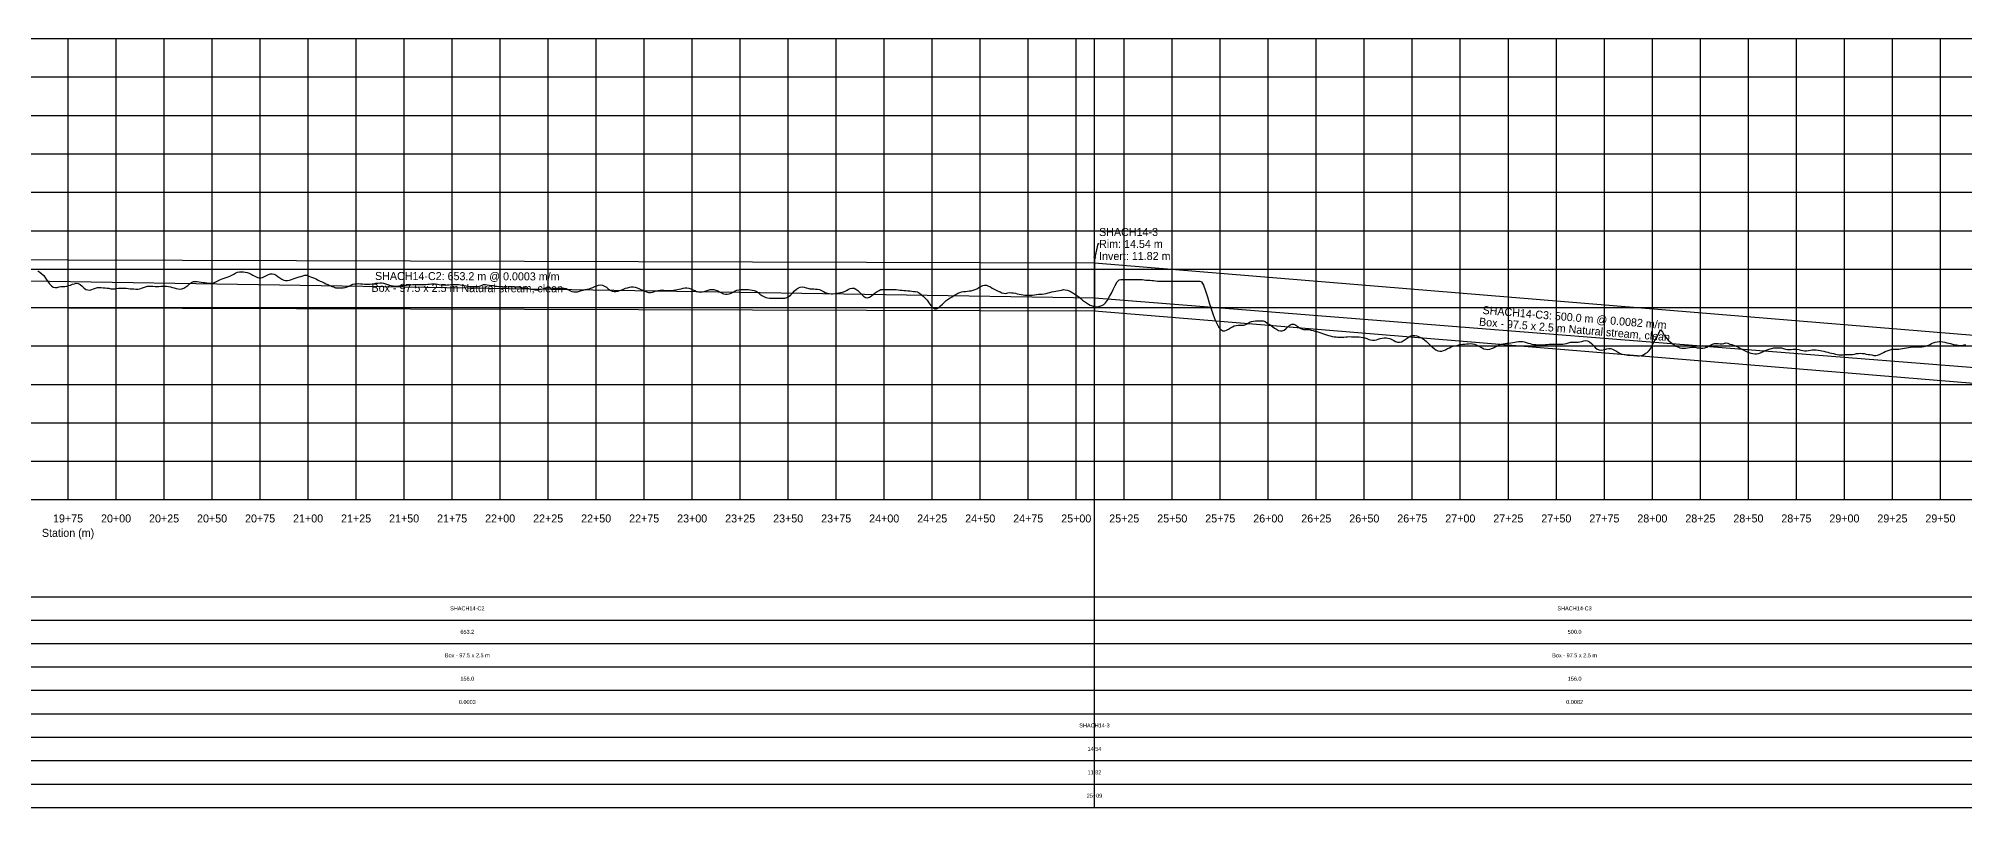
# Model space of a CAD drawing. Extents: x -64 to 3981, y -140 to 274.
# Drawn here: x 1960 to 2963, y -140 to 260 of the extents above; entities that cross this region are included whole.
import ezdxf
from ezdxf.enums import TextEntityAlignment as Align

# ---------------------------------------------------------------- set-up
doc = ezdxf.new("R2010")
doc.units = 0
for name, color, linetype in [('Annotation', 7, 'Continuous'), ('Annotation_Table', 254, 'Continuous'), ('Crown', 7, 'Continuous'), ('Grid', 254, 'Continuous'), ('Grid_Text', 7, 'Continuous'), ('Ground_Elevation', 3, 'Continuous'), ('Hydraulic_Grade', 5, 'Continuous'), ('Invert', 7, 'Continuous'), ('Structure', 7, 'Continuous')]:
    doc.layers.add(name, color=color, linetype=linetype)

msp = doc.modelspace()

# ---------------------------------------------------------------- linework, layer by layer
at = {"layer": 'Annotation', "color": 0}
msp.add_lwpolyline([(2511.9, 153.1), (2511.2, 153.1), (2509.5, 145.4)], dxfattribs=at)
msp.add_lwpolyline([(2509.5, 145.4), (2509.3, 146.4), (2510.1, 146.2)], close=True, dxfattribs=at)
at = {"layer": 'Annotation_Table', "color": 254}
for points in [[(2509.5, -140.2), (2509.5, 260)], [(-25, -30.5), (3949.9, -30.5)], [(-25, -42.7), (3949.9, -42.7)], [(-25, -54.9), (3949.9, -54.9)], [(-25, -67.1), (3949.9, -67.1)], [(-25, -79.2), (3949.9, -79.2)], [(-25, -91.4), (3949.9, -91.4)], [(-25, -103.6), (3949.9, -103.6)], [(-25, -115.8), (3949.9, -115.8)], [(-25, -128), (3949.9, -128)], [(-25, -140.2), (3949.9, -140.2)]]:
    msp.add_lwpolyline(points, dxfattribs=at)
at = {"layer": 'Crown', "color": 0}
for points in [[(1856.3, 145.2), (2509.5, 143.2)], [(2509.5, 143.2), (2509.5, 143.2)], [(2509.5, 143.2), (3009.5, 102.1)]]:
    msp.add_lwpolyline(points, dxfattribs=at)
at = {"layer": 'Grid', "color": 254}
for points in [[(-25, 260), (3950, 260)], [(1975, 20), (1975, 260)], [(2000, 20), (2000, 260)], [(2025, 20), (2025, 260)], [(2050, 20), (2050, 260)], [(2075, 20), (2075, 260)], [(2100, 20), (2100, 260)], [(2125, 20), (2125, 260)], [(2150, 20), (2150, 260)], [(2175, 20), (2175, 260)], [(2200, 20), (2200, 260)], [(2225, 20), (2225, 260)], [(2250, 20), (2250, 260)], [(2275, 20), (2275, 260)], [(2300, 20), (2300, 260)], [(2325, 20), (2325, 260)], [(2350, 20), (2350, 260)], [(2375, 20), (2375, 260)], [(2400, 20), (2400, 260)], [(2425, 20), (2425, 260)], [(2450, 20), (2450, 260)], [(2475, 20), (2475, 260)], [(2500, 20), (2500, 260)], [(2525, 20), (2525, 260)], [(2550, 20), (2550, 260)], [(2575, 20), (2575, 260)], [(2600, 20), (2600, 260)], [(2625, 20), (2625, 260)], [(2650, 20), (2650, 260)], [(2675, 20), (2675, 260)], [(2700, 20), (2700, 260)], [(2725, 20), (2725, 260)], [(2750, 20), (2750, 260)], [(2775, 20), (2775, 260)], [(2800, 20), (2800, 260)], [(2825, 20), (2825, 260)], [(2850, 20), (2850, 260)], [(2875, 20), (2875, 260)], [(2900, 20), (2900, 260)], [(2925, 20), (2925, 260)], [(2950, 20), (2950, 260)], [(-25, 240), (3950, 240)], [(-25, 220), (3950, 220)], [(-25, 200), (3950, 200)], [(-25, 180), (3950, 180)], [(-25, 160), (3950, 160)], [(-25, 140), (3950, 140)], [(-25, 120), (3950, 120)], [(-25, 100), (3950, 100)], [(-25, 80), (3950, 80)], [(-25, 60), (3950, 60)], [(-25, 40), (3950, 40)], [(-25, 20), (3950, 20)]]:
    msp.add_lwpolyline(points, dxfattribs=at)
at = {"layer": 'Ground_Elevation', "color": 3}
msp.add_lwpolyline([(1959.3, 139.1), (1960.3, 138.4), (1961.3, 137.6), (1962.3, 136.6), (1963.3, 135.2), (1964.3, 133.7), (1965.3, 132.3), (1966.3, 131.3), (1967.3, 130.6), (1968.3, 130.4), (1969.3, 130.5), (1970.3, 130.7), (1971.3, 130.9), (1972.3, 131), (1973.3, 131), (1974.3, 131.2), (1975.3, 131.4), (1976.3, 131.7), (1977.3, 132.1), (1978.3, 132.4), (1979.3, 132.6), (1980.3, 132.5), (1981.3, 132), (1982.3, 131.2), (1983.3, 130.2), (1984.3, 129.4), (1985.3, 129.2), (1986.3, 129.1), (1987.3, 129.3), (1988.3, 129.7), (1989.3, 130), (1990.3, 130.4), (1991.3, 130.5), (1992.3, 130.5), (1993.3, 130.3), (1994.3, 130.2), (1995.3, 130.1), (1996.3, 130), (1997.3, 129.8), (1998.3, 129.7), (1999.3, 129.8), (2000.3, 129.9), (2001.3, 130), (2002.3, 130.1), (2003.3, 130.1), (2004.3, 130.1), (2005.3, 130), (2006.3, 129.9), (2007.3, 129.8), (2008.3, 129.7), (2009.3, 129.7), (2010.3, 129.6), (2011.3, 129.6), (2012.3, 129.8), (2013.3, 130.1), (2014.3, 130.5), (2015.3, 130.8), (2016.3, 131.1), (2017.3, 131.2), (2018.3, 131.2), (2019.3, 131.1), (2020.3, 131), (2021.3, 131), (2022.3, 131), (2023.3, 131.1), (2024.3, 131.2), (2025.3, 131.2), (2026.3, 131.2), (2027.3, 131), (2028.3, 130.7), (2029.3, 130.4), (2030.3, 130.2), (2031.3, 129.9), (2032.3, 129.7), (2033.3, 129.6), (2034.3, 129.7), (2035.3, 130), (2036.3, 130.7), (2037.3, 131.5), (2038.3, 132.4), (2039.3, 133.1), (2040.3, 133.5), (2041.3, 133.6), (2042.3, 133.5), (2043.3, 133.4), (2044.3, 133.2), (2045.3, 133.1), (2046.3, 133), (2047.3, 132.9), (2048.3, 132.7), (2049.3, 132.6), (2050.3, 132.7), (2051.3, 133), (2052.3, 133.5), (2053.3, 134), (2054.3, 134.5), (2055.3, 134.9), (2056.3, 135.3), (2057.3, 135.7), (2058.3, 136), (2059.3, 136.4), (2060.3, 136.9), (2061.3, 137.4), (2062.3, 138), (2063.3, 138.4), (2064.3, 138.5), (2065.3, 138.6), (2066.3, 138.5), (2067.3, 138.4), (2068.3, 138.2), (2069.3, 137.9), (2070.3, 137.4), (2071.3, 136.9), (2072.3, 136.3), (2073.3, 135.8), (2074.3, 135.4), (2075.3, 135.4), (2076.3, 135.6), (2077.3, 136.1), (2078.3, 136.7), (2079.3, 137.2), (2080.3, 137.6), (2081.3, 137.6), (2082.3, 137.4), (2083.3, 136.9), (2084.3, 136.2), (2085.3, 135.4), (2086.3, 134.7), (2087.3, 134.2), (2088.3, 134), (2089.3, 134), (2090.3, 134.2), (2091.3, 134.5), (2092.3, 134.9), (2093.3, 135.3), (2094.3, 135.7), (2095.3, 135.9), (2096.3, 136.2), (2097.3, 136.5), (2098.3, 136.9), (2099.3, 136.8), (2100.3, 136.4), (2101.3, 136), (2102.3, 135.6), (2103.3, 135.2), (2104.3, 134.7), (2105.3, 134.3), (2106.3, 133.8), (2107.3, 133.4), (2108.3, 132.9), (2109.3, 132.4), (2110.3, 131.9), (2111.3, 131.5), (2112.3, 131), (2113.3, 130.7), (2114.3, 130.3), (2115.3, 130.2), (2116.3, 130.2), (2117.3, 130.2), (2118.3, 130.3), (2119.3, 130.5), (2120.3, 130.8), (2121.3, 131.2), (2122.3, 131.7), (2123.3, 132.1), (2124.3, 132.3), (2125.3, 132.4), (2126.3, 132.5), (2127.3, 132.4), (2128.3, 132.3), (2129.3, 132.2), (2130.3, 132.2), (2131.3, 132.2), (2132.3, 132.2), (2133.3, 132.3), (2134.3, 132.4), (2135.3, 132.6), (2136.3, 132.7), (2137.3, 132.8), (2138.3, 132.9), (2139.3, 132.7), (2140.3, 132.3), (2141.3, 131.9), (2142.3, 131.6), (2143.3, 131.4), (2144.3, 131.3), (2145.3, 131.2), (2146.3, 131.2), (2147.3, 131.3), (2148.3, 131.4), (2149.3, 131.5), (2150.3, 131.7), (2151.3, 131.7), (2152.3, 131.8), (2153.3, 131.8), (2154.3, 131.9), (2155.3, 132), (2156.3, 132), (2157.3, 132), (2158.3, 132), (2159.3, 132), (2160.3, 131.9), (2161.3, 132), (2162.3, 132.1), (2163.3, 132.2), (2164.3, 132.3), (2165.3, 132.3), (2166.3, 132.3), (2167.3, 132.2), (2168.3, 132), (2169.3, 131.8), (2170.3, 131.8), (2171.3, 131.7), (2172.3, 131.8), (2173.3, 131.8), (2174.3, 131.9), (2175.3, 132), (2176.3, 132), (2177.3, 132), (2178.3, 131.9), (2179.3, 131.8), (2180.3, 131.6), (2181.3, 131.5), (2182.3, 131.3), (2183.3, 131.2), (2184.3, 131), (2185.3, 130.9), (2186.3, 130.9), (2187.3, 130.9), (2188.3, 131), (2189.3, 131.2), (2190.3, 131.5), (2191.3, 131.9), (2192.3, 131.9), (2193.3, 131.8), (2194.3, 131.7), (2195.3, 131.5), (2196.3, 131.4), (2197.3, 131.2), (2198.3, 131.1), (2199.3, 131), (2200.3, 130.9), (2201.3, 130.8), (2202.3, 130.8), (2203.3, 130.8), (2204.3, 130.9), (2205.3, 130.9), (2206.3, 130.9), (2207.3, 130.8), (2208.3, 130.8), (2209.3, 130.7), (2210.3, 130.6), (2211.3, 130.5), (2212.3, 130.3), (2213.3, 130.2), (2214.3, 130), (2215.3, 129.7), (2216.3, 129.5), (2217.3, 129.3), (2218.3, 129.2), (2219.3, 129.1), (2220.3, 129.3), (2221.3, 129.5), (2222.3, 129.8), (2223.3, 130.1), (2224.3, 130.4), (2225.3, 130.5), (2226.3, 130.3), (2227.3, 130.1), (2228.3, 130.1), (2229.3, 130.1), (2230.3, 130.1), (2231.3, 130), (2232.3, 130), (2233.3, 130), (2234.3, 129.9), (2235.3, 129.4), (2236.3, 128.8), (2237.3, 128.3), (2238.3, 128.1), (2239.3, 128.1), (2240.3, 128.2), (2241.3, 128.5), (2242.3, 128.8), (2243.3, 129.1), (2244.3, 129.3), (2245.3, 129.5), (2246.3, 129.8), (2247.3, 130.1), (2248.3, 130.5), (2249.3, 131), (2250.3, 131.3), (2251.3, 131.6), (2252.3, 131.8), (2253.3, 131.6), (2254.3, 131.2), (2255.3, 130.6), (2256.3, 129.8), (2257.3, 129.1), (2258.3, 128.5), (2259.3, 128.3), (2260.3, 128.3), (2261.3, 128.5), (2262.3, 128.9), (2263.3, 129.2), (2264.3, 129.6), (2265.3, 130), (2266.3, 130.3), (2267.3, 130.6), (2268.3, 130.8), (2269.3, 130.7), (2270.3, 130.6), (2271.3, 130.3), (2272.3, 129.9), (2273.3, 129.4), (2274.3, 129), (2275.3, 128.5), (2276.3, 128.1), (2277.3, 127.9), (2278.3, 127.8), (2279.3, 128), (2280.3, 128.3), (2281.3, 128.7), (2282.3, 128.9), (2283.3, 129.1), (2284.3, 129.1), (2285.3, 129), (2286.3, 128.9), (2287.3, 128.9), (2288.3, 128.9), (2289.3, 128.9), (2290.3, 129), (2291.3, 129.2), (2292.3, 129.3), (2293.3, 129.6), (2294.3, 129.8), (2295.3, 130.1), (2296.3, 130.2), (2297.3, 130.2), (2298.3, 130), (2299.3, 129.7), (2300.3, 129.2), (2301.3, 128.8), (2302.3, 128.4), (2303.3, 128.2), (2304.3, 128), (2305.3, 128.1), (2306.3, 128.3), (2307.3, 128.7), (2308.3, 129.1), (2309.3, 129.3), (2310.3, 129.4), (2311.3, 129.4), (2312.3, 129.1), (2313.3, 128.6), (2314.3, 128.1), (2315.3, 127.6), (2316.3, 127.2), (2317.3, 127), (2318.3, 126.9), (2319.3, 127.1), (2320.3, 127.5), (2321.3, 128), (2322.3, 128.6), (2323.3, 129), (2324.3, 129.2), (2325.3, 129.3), (2326.3, 129.3), (2327.3, 129.3), (2328.3, 129.3), (2329.3, 129.3), (2330.3, 129.2), (2331.3, 129.1), (2332.3, 128.9), (2333.3, 128.5), (2334.3, 127.8), (2335.3, 127), (2336.3, 126.3), (2337.3, 125.7), (2338.3, 125.3), (2339.3, 125.1), (2340.3, 124.9), (2341.3, 124.9), (2342.3, 124.8), (2343.3, 124.9), (2344.3, 124.9), (2345.3, 124.9), (2346.3, 124.9), (2347.3, 124.8), (2348.3, 124.9), (2349.3, 125.2), (2350.3, 125.8), (2351.3, 126.6), (2352.3, 127.5), (2353.3, 128.6), (2354.3, 129.5), (2355.3, 130.2), (2356.3, 130.6), (2357.3, 130.7), (2358.3, 130.6), (2359.3, 130.3), (2360.3, 130), (2361.3, 129.8), (2362.3, 129.7), (2363.3, 129.7), (2364.3, 129.6), (2365.3, 129.6), (2366.3, 129.4), (2367.3, 128.9), (2368.3, 128.3), (2369.3, 127.9), (2370.3, 127.5), (2371.3, 127.3), (2372.3, 127.2), (2373.3, 127.1), (2374.3, 127.3), (2375.3, 127.5), (2376.3, 127.7), (2377.3, 127.8), (2378.3, 128), (2379.3, 128.3), (2380.3, 128.8), (2381.3, 129.4), (2382.3, 129.9), (2383.3, 130.1), (2384.3, 130), (2385.3, 129.5), (2386.3, 128.8), (2387.3, 127.8), (2388.3, 126.8), (2389.3, 125.9), (2390.3, 125.2), (2391.3, 125.1), (2392.3, 125.4), (2393.3, 126.1), (2394.3, 126.8), (2395.3, 127.6), (2396.3, 128.3), (2397.3, 128.9), (2398.3, 129.3), (2399.3, 129.4), (2400.3, 129.4), (2401.3, 129.4), (2402.3, 129.4), (2403.3, 129.4), (2404.3, 129.3), (2405.3, 129.3), (2406.3, 129.3), (2407.3, 129.2), (2408.3, 129.1), (2409.3, 129), (2410.3, 128.9), (2411.3, 128.8), (2412.3, 128.7), (2413.3, 128.6), (2414.3, 128.5), (2415.3, 128.4), (2416.3, 128.3), (2417.3, 128.1), (2418.3, 127.5), (2419.3, 126.8), (2420.3, 125.9), (2421.3, 124.9), (2422.3, 123.8), (2423.3, 122.4), (2424.3, 121), (2425.3, 120), (2426.3, 119.4), (2427.3, 119.4), (2428.3, 119.9), (2429.3, 120.8), (2430.3, 121.8), (2431.3, 122.7), (2432.3, 123.6), (2433.3, 124.4), (2434.3, 125), (2435.3, 125.6), (2436.3, 126.2), (2437.3, 126.8), (2438.3, 127.4), (2439.3, 127.8), (2440.3, 128.1), (2441.3, 128.3), (2442.3, 128.4), (2443.3, 128.5), (2444.3, 128.6), (2445.3, 128.7), (2446.3, 129), (2447.3, 129.3), (2448.3, 129.8), (2449.3, 130.4), (2450.3, 131), (2451.3, 131.4), (2452.3, 131.6), (2453.3, 131.6), (2454.3, 131.2), (2455.3, 130.7), (2456.3, 130.1), (2457.3, 129.6), (2458.3, 129), (2459.3, 128.5), (2460.3, 128.1), (2461.3, 127.7), (2462.3, 127.4), (2463.3, 127.3), (2464.3, 127.7), (2465.3, 127.8), (2466.3, 127.7), (2467.3, 127.6), (2468.3, 127.4), (2469.3, 127.2), (2470.3, 127), (2471.3, 126.7), (2472.3, 126.6), (2473.3, 126.5), (2474.3, 126.5), (2475.3, 126.5), (2476.3, 126.5), (2477.3, 126.5), (2478.3, 126.6), (2479.3, 126.8), (2480.3, 126.9), (2481.3, 126.9), (2482.3, 127), (2483.3, 127.1), (2484.3, 127.3), (2485.3, 127.6), (2486.3, 127.8), (2487.3, 128.1), (2488.3, 128.3), (2489.3, 128.5), (2490.3, 128.7), (2491.3, 128.9), (2492.3, 129.1), (2493.3, 129.4), (2494.3, 129.2), (2495.3, 129), (2496.3, 128.7), (2497.3, 128.2), (2498.3, 127.7), (2499.3, 127), (2500.3, 126.3), (2501.3, 125.5), (2502.3, 124.7), (2503.3, 123.9), (2504.3, 123.1), (2505.3, 122.4), (2506.3, 121.8), (2507.3, 121.3), (2508.3, 120.8), (2509.3, 120.5), (2510.3, 120.3), (2511.3, 120.4), (2512.3, 120.7), (2513.3, 121.1), (2514.3, 121.6), (2515.3, 122.5), (2516.3, 123.8), (2517.3, 125.7), (2518.3, 127.5), (2519.3, 129.4), (2520.3, 131.4), (2521.3, 133.3), (2522.3, 134.4), (2523.3, 134.5), (2524.3, 134.5), (2525.3, 134.5), (2526.3, 134.5), (2527.3, 134.5), (2528.3, 134.5), (2529.3, 134.5), (2530.3, 134.5), (2531.3, 134.5), (2532.3, 134.5), (2533.3, 134.5), (2534.3, 134.5), (2535.3, 134.4), (2536.3, 134.3), (2537.3, 134.2), (2538.3, 134.2), (2539.3, 134.1), (2540.3, 134), (2541.3, 133.9), (2542.3, 133.8), (2543.3, 133.8), (2544.3, 133.7), (2545.3, 133.7), (2546.3, 133.7), (2547.3, 133.7), (2548.3, 133.7), (2549.3, 133.7), (2550.3, 133.7), (2551.3, 133.7), (2552.3, 133.7), (2553.3, 133.7), (2554.3, 133.7), (2555.3, 133.7), (2556.3, 133.7), (2557.3, 133.7), (2558.3, 133.7), (2559.3, 133.7), (2560.3, 133.7), (2561.3, 133.7), (2562.3, 133.7), (2563.3, 133.7), (2564.3, 133.7), (2565.3, 133.4), (2566.3, 131.6), (2567.3, 128.7), (2568.3, 125.6), (2569.3, 122.5), (2570.3, 119.3), (2571.3, 116.2), (2572.3, 113.5), (2573.3, 111.3), (2574.3, 109.6), (2575.3, 108.5), (2576.3, 107.9), (2577.3, 107.9), (2578.3, 108.2), (2579.3, 108.8), (2580.3, 109.5), (2581.3, 110), (2582.3, 110.4), (2583.3, 110.7), (2584.3, 110.8), (2585.3, 110.8), (2586.3, 110.8), (2587.3, 110.9), (2588.3, 111.2), (2589.3, 111.7), (2590.3, 112.3), (2591.3, 112.8), (2592.3, 112.9), (2593.3, 113), (2594.3, 113), (2595.3, 113.1), (2596.3, 113.1), (2597.3, 113.1), (2598.3, 112.8), (2599.3, 112.1), (2600.3, 111.4), (2601.3, 110.8), (2602.3, 110), (2603.3, 109.3), (2604.3, 108.7), (2605.3, 108.1), (2606.3, 107.8), (2607.3, 107.8), (2608.3, 108.3), (2609.3, 109.1), (2610.3, 110.1), (2611.3, 110.9), (2612.3, 111.3), (2613.3, 111.3), (2614.3, 110.8), (2615.3, 110.1), (2616.3, 109.4), (2617.3, 108.9), (2618.3, 108.6), (2619.3, 108.5), (2620.3, 108.5), (2621.3, 108.5), (2622.3, 108.3), (2623.3, 108), (2624.3, 107.7), (2625.3, 107.5), (2626.3, 107.2), (2627.3, 106.9), (2628.3, 106.5), (2629.3, 106.2), (2630.3, 105.8), (2631.3, 105.5), (2632.3, 105.3), (2633.3, 105), (2634.3, 104.8), (2635.3, 104.7), (2636.3, 104.6), (2637.3, 104.5), (2638.3, 104.5), (2639.3, 104.6), (2640.3, 104.8), (2641.3, 104.8), (2642.3, 104.9), (2643.3, 104.8), (2644.3, 104.8), (2645.3, 104.8), (2646.3, 104.8), (2647.3, 104.7), (2648.3, 104.6), (2649.3, 104.4), (2650.3, 104.2), (2651.3, 103.8), (2652.3, 103.4), (2653.3, 103.1), (2654.3, 103), (2655.3, 103), (2656.3, 103.2), (2657.3, 103.5), (2658.3, 103.9), (2659.3, 104.1), (2660.3, 104.3), (2661.3, 104.3), (2662.3, 104.1), (2663.3, 103.8), (2664.3, 103.3), (2665.3, 102.8), (2666.3, 102.3), (2667.3, 102), (2668.3, 102), (2669.3, 102.2), (2670.3, 102.7), (2671.3, 103.4), (2672.3, 104.1), (2673.3, 104.7), (2674.3, 105.2), (2675.3, 105.4), (2676.3, 105.4), (2677.3, 105.2), (2678.3, 104.9), (2679.3, 104.4), (2680.3, 103.8), (2681.3, 103.1), (2682.3, 102.3), (2683.3, 101.4), (2684.3, 100.4), (2685.3, 99.5), (2686.3, 98.6), (2687.3, 97.9), (2688.3, 97.4), (2689.3, 97.3), (2690.3, 97.3), (2691.3, 97.6), (2692.3, 98), (2693.3, 98.6), (2694.3, 99.1), (2695.3, 99.5), (2696.3, 99.8), (2697.3, 100.1), (2698.3, 100.3), (2699.3, 100.5), (2700.3, 100.7), (2701.3, 100.9), (2702.3, 101), (2703.3, 101.1), (2704.3, 101.1), (2705.3, 101.2), (2706.3, 101.1), (2707.3, 100.9), (2708.3, 100.6), (2709.3, 100.1), (2710.3, 99.6), (2711.3, 99), (2712.3, 98.5), (2713.3, 98.3), (2714.3, 98.2), (2715.3, 98.4), (2716.3, 98.7), (2717.3, 99), (2718.3, 99.5), (2719.3, 100.1), (2720.3, 100.5), (2721.3, 100.9), (2722.3, 101.1), (2723.3, 101.3), (2724.3, 101.4), (2725.3, 101.5), (2726.3, 101.7), (2727.3, 101.8), (2728.3, 102), (2729.3, 102.2), (2730.3, 102.4), (2731.3, 102.4), (2732.3, 102.3), (2733.3, 102.1), (2734.3, 101.8), (2735.3, 101.5), (2736.3, 101.2), (2737.3, 101), (2738.3, 100.8), (2739.3, 100.7), (2740.3, 100.6), (2741.3, 100.5), (2742.3, 100.5), (2743.3, 100.5), (2744.3, 100.7), (2745.3, 100.8), (2746.3, 100.9), (2747.3, 101), (2748.3, 101), (2749.3, 101), (2750.3, 100.9), (2751.3, 100.9), (2752.3, 100.9), (2753.3, 101), (2754.3, 101.1), (2755.3, 101.3), (2756.3, 101.6), (2757.3, 101.9), (2758.3, 102), (2759.3, 102), (2760.3, 102), (2761.3, 102), (2762.3, 102.2), (2763.3, 102.4), (2764.3, 102.7), (2765.3, 102.8), (2766.3, 102.6), (2767.3, 102.1), (2768.3, 101.3), (2769.3, 100.3), (2770.3, 99.2), (2771.3, 98.4), (2772.3, 97.9), (2773.3, 97.8), (2774.3, 97.9), (2775.3, 98.2), (2776.3, 98.5), (2777.3, 98.6), (2778.3, 98.6), (2779.3, 98.3), (2780.3, 97.8), (2781.3, 97.2), (2782.3, 96.6), (2783.3, 96.1), (2784.3, 95.7), (2785.3, 95.5), (2786.3, 95.3), (2787.3, 95.2), (2788.3, 95.2), (2789.3, 95.2), (2790.3, 95.1), (2791.3, 95), (2792.3, 94.8), (2793.3, 94.8), (2794.3, 95), (2795.3, 95.4), (2796.3, 96), (2797.3, 96.6), (2798.3, 97.6), (2799.3, 99), (2800.3, 101.1), (2801.3, 102.8), (2802.3, 104.4), (2803.3, 106.7), (2804.3, 108.5), (2805.3, 107.1), (2806.3, 105.3), (2807.3, 104), (2808.3, 103), (2809.3, 102.1), (2810.3, 101.3), (2811.3, 100.6), (2812.3, 99.9), (2813.3, 99.5), (2814.3, 99.1), (2815.3, 98.8), (2816.3, 98.8), (2817.3, 98.9), (2818.3, 99.1), (2819.3, 99.2), (2820.3, 99.3), (2821.3, 99.3), (2822.3, 99.3), (2823.3, 99.1), (2824.3, 99), (2825.3, 98.8), (2826.3, 98.9), (2827.3, 99), (2828.3, 99.4), (2829.3, 99.9), (2830.3, 100.4), (2831.3, 100.9), (2832.3, 101.2), (2833.3, 101.3), (2834.3, 101.2), (2835.3, 101.1), (2836.3, 101.1), (2837.3, 101.3), (2838.3, 101.6), (2839.3, 101.4), (2840.3, 101), (2841.3, 100.7), (2842.3, 100.4), (2843.3, 100.1), (2844.3, 99.6), (2845.3, 99.1), (2846.3, 98.5), (2847.3, 98), (2848.3, 97.4), (2849.3, 97), (2850.3, 96.6), (2851.3, 96.3), (2852.3, 96.1), (2853.3, 95.9), (2854.3, 95.9), (2855.3, 96.1), (2856.3, 96.4), (2857.3, 96.9), (2858.3, 97.4), (2859.3, 97.8), (2860.3, 98.1), (2861.3, 98.5), (2862.3, 98.7), (2863.3, 99), (2864.3, 99.1), (2865.3, 99.1), (2866.3, 99.1), (2867.3, 99), (2868.3, 98.7), (2869.3, 98.4), (2870.3, 98.1), (2871.3, 98.1), (2872.3, 98.2), (2873.3, 98.3), (2874.3, 98.4), (2875.3, 98.4), (2876.3, 98.1), (2877.3, 97.8), (2878.3, 97.6), (2879.3, 97.4), (2880.3, 97.4), (2881.3, 97.6), (2882.3, 97.8), (2883.3, 97.9), (2884.3, 98), (2885.3, 98), (2886.3, 97.8), (2887.3, 97.6), (2888.3, 97.4), (2889.3, 97.2), (2890.3, 97), (2891.3, 96.7), (2892.3, 96.4), (2893.3, 96.2), (2894.3, 96), (2895.3, 95.7), (2896.3, 95.5), (2897.3, 95.4), (2898.3, 95.3), (2899.3, 95.4), (2900.3, 95.5), (2901.3, 95.5), (2902.3, 95.5), (2903.3, 95.5), (2904.3, 95.6), (2905.3, 95.8), (2906.3, 96), (2907.3, 96.1), (2908.3, 96.2), (2909.3, 96.1), (2910.3, 96), (2911.3, 95.8), (2912.3, 95.6), (2913.3, 95.5), (2914.3, 95.3), (2915.3, 95.1), (2916.3, 95.1), (2917.3, 95.2), (2918.3, 95.6), (2919.3, 96.1), (2920.3, 96.6), (2921.3, 97.1), (2922.3, 97.5), (2923.3, 97.8), (2924.3, 98.1), (2925.3, 98.3), (2926.3, 98.4), (2927.3, 98.4), (2928.3, 98.4), (2929.3, 98.5), (2930.3, 98.6), (2931.3, 98.8), (2932.3, 99), (2933.3, 99.2), (2934.3, 99.4), (2935.3, 99.5), (2936.3, 99.6), (2937.3, 99.6), (2938.3, 99.6), (2939.3, 99.6), (2940.3, 99.6), (2941.3, 99.7), (2942.3, 99.8), (2943.3, 100.2), (2944.3, 100.6), (2945.3, 101.2), (2946.3, 101.6), (2947.3, 102), (2948.3, 102.2), (2949.3, 102.3), (2950.3, 102.3), (2951.3, 102.2), (2952.3, 102), (2953.3, 101.7), (2954.3, 101.5), (2955.3, 101.2), (2956.3, 100.9), (2957.3, 100.6), (2958.3, 100.5), (2959.3, 100.4), (2960.3, 100.3), (2961.3, 100.3), (2962.3, 100.5), (2963.3, 100.6)], dxfattribs=at)
at = {"layer": 'Hydraulic_Grade', "color": 5}
for points in [[(1856.3, 135.4), (2509.5, 125.1)], [(2509.5, 125.1), (2509.5, 125.1)], [(2509.5, 125.1), (3009.5, 85.4)]]:
    msp.add_lwpolyline(points, dxfattribs=at)
at = {"layer": 'Invert', "color": 0}
for points in [[(1856.3, 120.2), (2509.5, 118.2)], [(2509.5, 118.2), (2509.5, 118.2)], [(2509.5, 118.2), (3009.5, 77.1)]]:
    msp.add_lwpolyline(points, dxfattribs=at)
at = {"layer": 'Structure', "color": 0}
msp.add_lwpolyline([(2509.5, 145.4), (2509.5, 118.2)], dxfattribs=at)
msp.add_lwpolyline([(2509.5, 145.4), (2509.5, 118.2)], dxfattribs=at)

# ---------------------------------------------------------------- texts
at = {"layer": 'Annotation', "color": 0}
for s, height, p in [('SHACH14-3', 4.17, (2511.9, 159.3)), ('Rim: 14.54 m', 4.167, (2511.9, 153.1)), ('Invert: 11.82 m', 4.167, (2511.9, 146.8))]:
    msp.add_text(s, height=height, dxfattribs=at).set_placement(p, align=Align.MIDDLE_LEFT)
for s, rotation, p in [('Box - 97.5 x 2.5 m Natural stream, clean', 359.8281, (2182.9, 130.1)), ('SHACH14-C2: 653.2 m @ 0.0003 m/m', 359.8281, (2182.9, 136.3)), ('SHACH14-C3: 500.0 m @ 0.0082 m/m', 355.2985, (2759.5, 114.8)), ('Box - 97.5 x 2.5 m Natural stream, clean', 355.2985, (2759.5, 108.6))]:
    msp.add_text(s, height=4.167, rotation=rotation, dxfattribs=at).set_placement(p, align=Align.MIDDLE_CENTER)
at = {"layer": 'Annotation_Table', "color": 0}
for s, height, p in [('SHACH14-C2', 2.08, (2182.9, -36.6)), ('SHACH14-C3', 2.08, (2759.5, -36.6)), ('653.2', 2.08, (2182.9, -48.8)), ('500.0', 2.08, (2759.5, -48.8)), ('Box - 97.5 x 2.5 m', 2.083, (2182.9, -61)), ('Box - 97.5 x 2.5 m', 2.083, (2759.5, -61)), ('156.0', 2.08, (2182.9, -73.2)), ('156.0', 2.08, (2759.5, -73.2)), ('0.0003', 2.08, (2182.9, -85.3)), ('0.0082', 2.08, (2759.5, -85.3)), ('SHACH14-3', 2.08, (2509.5, -97.5)), ('14.54', 2.08, (2509.5, -109.7)), ('11.82', 2.08, (2509.5, -121.9)), ('25+09', 2.08, (2509.5, -134.1))]:
    msp.add_text(s, height=height, dxfattribs=at).set_placement(p, align=Align.MIDDLE_CENTER)
at = {"layer": 'Grid_Text', "color": 0}
for s, height, p in [('19+75', 4.17, (1975, 12.3)), ('20+00', 4.17, (2000, 12.3)), ('20+25', 4.17, (2025, 12.3)), ('20+50', 4.17, (2050, 12.3)), ('20+75', 4.17, (2075, 12.3)), ('21+00', 4.17, (2100, 12.3)), ('21+25', 4.17, (2125, 12.3)), ('21+50', 4.17, (2150, 12.3)), ('21+75', 4.17, (2175, 12.3)), ('22+00', 4.17, (2200, 12.3)), ('22+25', 4.17, (2225, 12.3)), ('22+50', 4.17, (2250, 12.3)), ('22+75', 4.17, (2275, 12.3)), ('23+00', 4.17, (2300, 12.3)), ('23+25', 4.17, (2325, 12.3)), ('23+50', 4.17, (2350, 12.3)), ('23+75', 4.17, (2375, 12.3)), ('24+00', 4.17, (2400, 12.3)), ('24+25', 4.17, (2425, 12.3)), ('24+50', 4.17, (2450, 12.3)), ('24+75', 4.17, (2475, 12.3)), ('25+00', 4.17, (2500, 12.3)), ('25+25', 4.17, (2525, 12.3)), ('25+50', 4.17, (2550, 12.3)), ('25+75', 4.17, (2575, 12.3)), ('26+00', 4.17, (2600, 12.3)), ('26+25', 4.17, (2625, 12.3)), ('26+50', 4.17, (2650, 12.3)), ('26+75', 4.17, (2675, 12.3)), ('27+00', 4.17, (2700, 12.3)), ('27+25', 4.17, (2725, 12.3)), ('27+50', 4.17, (2750, 12.3)), ('27+75', 4.17, (2775, 12.3)), ('28+00', 4.17, (2800, 12.3)), ('28+25', 4.17, (2825, 12.3)), ('28+50', 4.17, (2850, 12.3)), ('28+75', 4.17, (2875, 12.3)), ('29+00', 4.17, (2900, 12.3)), ('29+25', 4.17, (2925, 12.3)), ('29+50', 4.17, (2950, 12.3)), ('Station (m)', 4.167, (1975, 4.8))]:
    msp.add_text(s, height=height, dxfattribs=at).set_placement(p, align=Align.TOP_CENTER)

doc.saveas('drawing.dxf')
